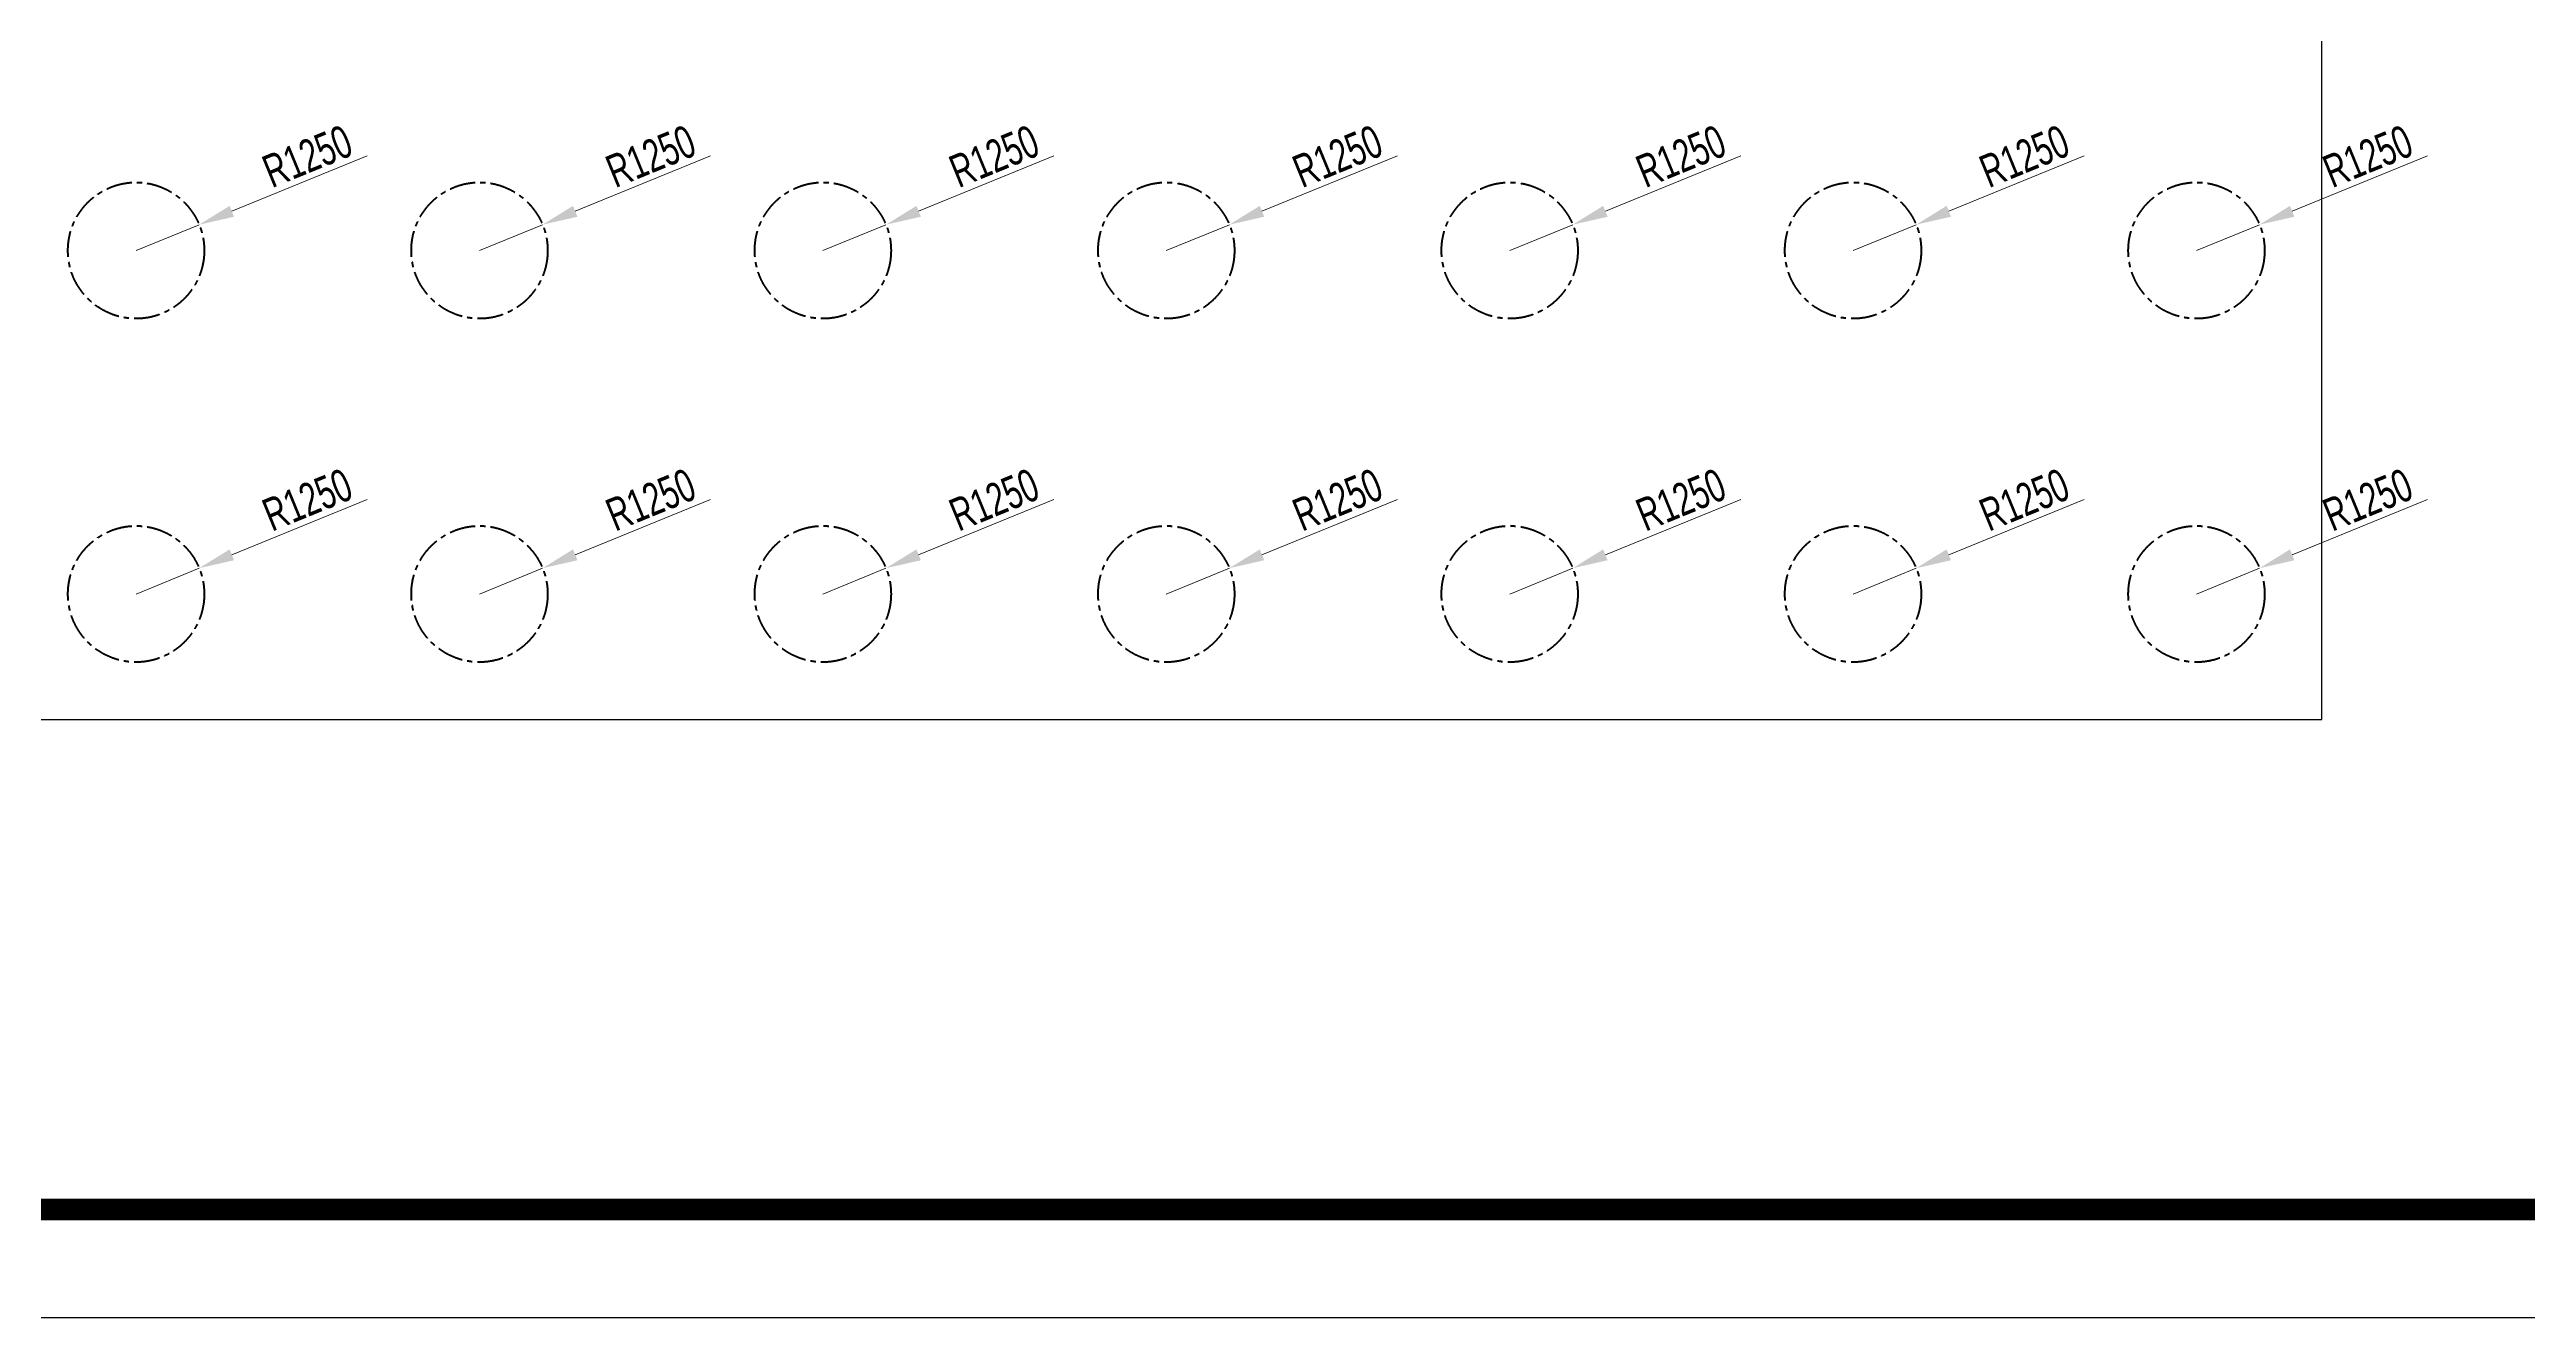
# Model space of a CAD drawing. Header units: millimetres. Extents: x 321435 to 489435, y -71599 to 47189.
# Drawn here: x 365691 to 411133, y -71599 to -48346 of the extents above; entities that cross this region are included whole.
import ezdxf

# ---------------------------------------------------------------- set-up
doc = ezdxf.new("R2010")
doc.units = ezdxf.units.MM
doc.header["$LTSCALE"] = 0.3
doc.header["$PDMODE"] = 34
doc.header["$PDSIZE"] = 5
doc.linetypes.add('CENTER', pattern=[50.8, 31.75, -6.35, 6.35, -6.35])
doc.layers.get('Defpoints').update_dxf_attribs({"lineweight": 50})
doc.layers.add('DIANHUXIAN', color=2, linetype='CENTER', lineweight=50)
doc.layers.add('轮廓线', color=3, linetype='Continuous', lineweight=50)
doc.layers.add('尺寸标注', color=4, linetype='Continuous')
doc.styles.add('CIVIL', font='fsdb_e.shx', dxfattribs={"width": 0.7, "height": 600, "bigfont": 'fsdb.shx'})
doc.dimstyles.new('修改1', dxfattribs={"dimscale": 0.216, "dimtxt": 600, "dimasz": 3000, "dimexe": 1250, "dimexo": 0.625, "dimgap": 500, "dimtad": 1, "dimdec": 0, "dimdsep": 46, "dimtxsty": 'CIVIL', "dimcen": 2.5, "dimclrd": 3, "dimclre": 3, "dimclrt": 3, "dimadec": 0, "dimazin": 0, "dimtfac": 1, "dimtdec": 0, "dimtmove": 1, "dimatfit": 3, "dimfxl": 1, "dimlwd": 18, "dimlwe": 18, "dimarcsym": 0})

# ---------------------------------------------------------------- blocks, each defined once
blk = doc.blocks.new('*D246')
at = {"layer": 'Defpoints', "color": 0, "ltscale": 100, "transparency": 16777216}
for p in [(368436, -57858), (367279, -58332)]:
    blk.add_point(p, dxfattribs=at)
at = {"layer": '轮廓线', "color": 3, "lineweight": 18, "ltscale": 100, "transparency": 16777216}
for p, q in [((371519, -56596), (369035, -57613)), ((367279, -58332), (368436, -57858))]:
    blk.add_line(p, q, dxfattribs=at)
at = {"layer": '轮廓线', "color": 3, "ltscale": 100, "transparency": 16777216}
blk.add_solid([(368995, -57513), (369076, -57713), (368436, -57858)], dxfattribs=at)
at = {"layer": '轮廓线', "color": 3, "ltscale": 100, "transparency": 16777216, "insert": (370423, -56604), "char_height": 600, "attachment_point": 5, "rotation": 22.2579, "style": 'CIVIL'}
blk.add_mtext('R1250', dxfattribs=at)
blk = doc.blocks.new('*D247')
at = {"layer": 'Defpoints', "color": 0, "ltscale": 100, "transparency": 16777216}
for p in [(368436, -51558), (367279, -52032)]:
    blk.add_point(p, dxfattribs=at)
at = {"layer": '轮廓线', "color": 3, "lineweight": 18, "ltscale": 100, "transparency": 16777216}
for p, q in [((371519, -50296), (369035, -51313)), ((367279, -52032), (368436, -51558))]:
    blk.add_line(p, q, dxfattribs=at)
at = {"layer": '轮廓线', "color": 3, "ltscale": 100, "transparency": 16777216}
blk.add_solid([(368995, -51213), (369076, -51413), (368436, -51558)], dxfattribs=at)
at = {"layer": '轮廓线', "color": 3, "ltscale": 100, "transparency": 16777216, "insert": (370423, -50304), "char_height": 600, "attachment_point": 5, "rotation": 22.2579, "style": 'CIVIL'}
blk.add_mtext('R1250', dxfattribs=at)
blk = doc.blocks.new('*D250')
at = {"layer": 'Defpoints', "color": 0, "ltscale": 100, "transparency": 16777216}
for p in [(374736, -57858), (373579, -58332)]:
    blk.add_point(p, dxfattribs=at)
at = {"layer": '轮廓线', "color": 3, "lineweight": 18, "ltscale": 100, "transparency": 16777216}
for p, q in [((377819, -56596), (375335, -57613)), ((373579, -58332), (374736, -57858))]:
    blk.add_line(p, q, dxfattribs=at)
at = {"layer": '轮廓线', "color": 3, "ltscale": 100, "transparency": 16777216}
blk.add_solid([(375295, -57513), (375376, -57713), (374736, -57858)], dxfattribs=at)
at = {"layer": '轮廓线', "color": 3, "ltscale": 100, "transparency": 16777216, "insert": (376723, -56604), "char_height": 600, "attachment_point": 5, "rotation": 22.2579, "style": 'CIVIL'}
blk.add_mtext('R1250', dxfattribs=at)
blk = doc.blocks.new('*D251')
at = {"layer": 'Defpoints', "color": 0, "ltscale": 100, "transparency": 16777216}
for p in [(374736, -51558), (373579, -52032)]:
    blk.add_point(p, dxfattribs=at)
at = {"layer": '轮廓线', "color": 3, "lineweight": 18, "ltscale": 100, "transparency": 16777216}
for p, q in [((377819, -50296), (375335, -51313)), ((373579, -52032), (374736, -51558))]:
    blk.add_line(p, q, dxfattribs=at)
at = {"layer": '轮廓线', "color": 3, "ltscale": 100, "transparency": 16777216}
blk.add_solid([(375295, -51213), (375376, -51413), (374736, -51558)], dxfattribs=at)
at = {"layer": '轮廓线', "color": 3, "ltscale": 100, "transparency": 16777216, "insert": (376723, -50304), "char_height": 600, "attachment_point": 5, "rotation": 22.2579, "style": 'CIVIL'}
blk.add_mtext('R1250', dxfattribs=at)
blk = doc.blocks.new('*D254')
at = {"layer": 'Defpoints', "color": 0, "ltscale": 100, "transparency": 16777216}
for p in [(381036, -57858), (379879, -58332)]:
    blk.add_point(p, dxfattribs=at)
at = {"layer": '轮廓线', "color": 3, "lineweight": 18, "ltscale": 100, "transparency": 16777216}
for p, q in [((384119, -56596), (381635, -57613)), ((379879, -58332), (381036, -57858))]:
    blk.add_line(p, q, dxfattribs=at)
at = {"layer": '轮廓线', "color": 3, "ltscale": 100, "transparency": 16777216}
blk.add_solid([(381595, -57513), (381676, -57713), (381036, -57858)], dxfattribs=at)
at = {"layer": '轮廓线', "color": 3, "ltscale": 100, "transparency": 16777216, "insert": (383023, -56604), "char_height": 600, "attachment_point": 5, "rotation": 22.2579, "style": 'CIVIL'}
blk.add_mtext('R1250', dxfattribs=at)
blk = doc.blocks.new('*D255')
at = {"layer": 'Defpoints', "color": 0, "ltscale": 100, "transparency": 16777216}
for p in [(381036, -51558), (379879, -52032)]:
    blk.add_point(p, dxfattribs=at)
at = {"layer": '轮廓线', "color": 3, "lineweight": 18, "ltscale": 100, "transparency": 16777216}
for p, q in [((384119, -50296), (381635, -51313)), ((379879, -52032), (381036, -51558))]:
    blk.add_line(p, q, dxfattribs=at)
at = {"layer": '轮廓线', "color": 3, "ltscale": 100, "transparency": 16777216}
blk.add_solid([(381595, -51213), (381676, -51413), (381036, -51558)], dxfattribs=at)
at = {"layer": '轮廓线', "color": 3, "ltscale": 100, "transparency": 16777216, "insert": (383023, -50304), "char_height": 600, "attachment_point": 5, "rotation": 22.2579, "style": 'CIVIL'}
blk.add_mtext('R1250', dxfattribs=at)
blk = doc.blocks.new('*D258')
at = {"layer": 'Defpoints', "color": 0, "ltscale": 100, "transparency": 16777216}
for p in [(387336, -57858), (386179, -58332)]:
    blk.add_point(p, dxfattribs=at)
at = {"layer": '轮廓线', "color": 3, "lineweight": 18, "ltscale": 100, "transparency": 16777216}
for p, q in [((390419, -56596), (387935, -57613)), ((386179, -58332), (387336, -57858))]:
    blk.add_line(p, q, dxfattribs=at)
at = {"layer": '轮廓线', "color": 3, "ltscale": 100, "transparency": 16777216}
blk.add_solid([(387895, -57513), (387976, -57713), (387336, -57858)], dxfattribs=at)
at = {"layer": '轮廓线', "color": 3, "ltscale": 100, "transparency": 16777216, "insert": (389323, -56604), "char_height": 600, "attachment_point": 5, "rotation": 22.2579, "style": 'CIVIL'}
blk.add_mtext('R1250', dxfattribs=at)
blk = doc.blocks.new('*D259')
at = {"layer": 'Defpoints', "color": 0, "ltscale": 100, "transparency": 16777216}
for p in [(387336, -51558), (386179, -52032)]:
    blk.add_point(p, dxfattribs=at)
at = {"layer": '轮廓线', "color": 3, "lineweight": 18, "ltscale": 100, "transparency": 16777216}
for p, q in [((390419, -50296), (387935, -51313)), ((386179, -52032), (387336, -51558))]:
    blk.add_line(p, q, dxfattribs=at)
at = {"layer": '轮廓线', "color": 3, "ltscale": 100, "transparency": 16777216}
blk.add_solid([(387895, -51213), (387976, -51413), (387336, -51558)], dxfattribs=at)
at = {"layer": '轮廓线', "color": 3, "ltscale": 100, "transparency": 16777216, "insert": (389323, -50304), "char_height": 600, "attachment_point": 5, "rotation": 22.2579, "style": 'CIVIL'}
blk.add_mtext('R1250', dxfattribs=at)
blk = doc.blocks.new('*D262')
at = {"layer": 'Defpoints', "color": 0, "ltscale": 100, "transparency": 16777216}
for p in [(393636, -57858), (392479, -58332)]:
    blk.add_point(p, dxfattribs=at)
at = {"layer": '轮廓线', "color": 3, "lineweight": 18, "ltscale": 100, "transparency": 16777216}
for p, q in [((396719, -56596), (394235, -57613)), ((392479, -58332), (393636, -57858))]:
    blk.add_line(p, q, dxfattribs=at)
at = {"layer": '轮廓线', "color": 3, "ltscale": 100, "transparency": 16777216}
blk.add_solid([(394195, -57513), (394276, -57713), (393636, -57858)], dxfattribs=at)
at = {"layer": '轮廓线', "color": 3, "ltscale": 100, "transparency": 16777216, "insert": (395623, -56604), "char_height": 600, "attachment_point": 5, "rotation": 22.2579, "style": 'CIVIL'}
blk.add_mtext('R1250', dxfattribs=at)
blk = doc.blocks.new('*D263')
at = {"layer": 'Defpoints', "color": 0, "ltscale": 100, "transparency": 16777216}
for p in [(393636, -51558), (392479, -52032)]:
    blk.add_point(p, dxfattribs=at)
at = {"layer": '轮廓线', "color": 3, "lineweight": 18, "ltscale": 100, "transparency": 16777216}
for p, q in [((396719, -50296), (394235, -51313)), ((392479, -52032), (393636, -51558))]:
    blk.add_line(p, q, dxfattribs=at)
at = {"layer": '轮廓线', "color": 3, "ltscale": 100, "transparency": 16777216}
blk.add_solid([(394195, -51213), (394276, -51413), (393636, -51558)], dxfattribs=at)
at = {"layer": '轮廓线', "color": 3, "ltscale": 100, "transparency": 16777216, "insert": (395623, -50304), "char_height": 600, "attachment_point": 5, "rotation": 22.2579, "style": 'CIVIL'}
blk.add_mtext('R1250', dxfattribs=at)
blk = doc.blocks.new('*D266')
at = {"layer": 'Defpoints', "color": 0, "ltscale": 100, "transparency": 16777216}
for p in [(399936, -57858), (398779, -58332)]:
    blk.add_point(p, dxfattribs=at)
at = {"layer": '轮廓线', "color": 3, "lineweight": 18, "ltscale": 100, "transparency": 16777216}
for p, q in [((403019, -56596), (400535, -57613)), ((398779, -58332), (399936, -57858))]:
    blk.add_line(p, q, dxfattribs=at)
at = {"layer": '轮廓线', "color": 3, "ltscale": 100, "transparency": 16777216}
blk.add_solid([(400495, -57513), (400576, -57713), (399936, -57858)], dxfattribs=at)
at = {"layer": '轮廓线', "color": 3, "ltscale": 100, "transparency": 16777216, "insert": (401923, -56604), "char_height": 600, "attachment_point": 5, "rotation": 22.2579, "style": 'CIVIL'}
blk.add_mtext('R1250', dxfattribs=at)
blk = doc.blocks.new('*D267')
at = {"layer": 'Defpoints', "color": 0, "ltscale": 100, "transparency": 16777216}
for p in [(399936, -51558), (398779, -52032)]:
    blk.add_point(p, dxfattribs=at)
at = {"layer": '轮廓线', "color": 3, "lineweight": 18, "ltscale": 100, "transparency": 16777216}
for p, q in [((403019, -50296), (400535, -51313)), ((398779, -52032), (399936, -51558))]:
    blk.add_line(p, q, dxfattribs=at)
at = {"layer": '轮廓线', "color": 3, "ltscale": 100, "transparency": 16777216}
blk.add_solid([(400495, -51213), (400576, -51413), (399936, -51558)], dxfattribs=at)
at = {"layer": '轮廓线', "color": 3, "ltscale": 100, "transparency": 16777216, "insert": (401923, -50304), "char_height": 600, "attachment_point": 5, "rotation": 22.2579, "style": 'CIVIL'}
blk.add_mtext('R1250', dxfattribs=at)
blk = doc.blocks.new('*D270')
at = {"layer": 'Defpoints', "color": 0, "ltscale": 100, "transparency": 16777216}
for p in [(406236, -57858), (405079, -58332)]:
    blk.add_point(p, dxfattribs=at)
at = {"layer": '轮廓线', "color": 3, "lineweight": 18, "ltscale": 100, "transparency": 16777216}
for p, q in [((409319, -56596), (406835, -57613)), ((405079, -58332), (406236, -57858))]:
    blk.add_line(p, q, dxfattribs=at)
at = {"layer": '轮廓线', "color": 3, "ltscale": 100, "transparency": 16777216}
blk.add_solid([(406795, -57513), (406876, -57713), (406236, -57858)], dxfattribs=at)
at = {"layer": '轮廓线', "color": 3, "ltscale": 100, "transparency": 16777216, "insert": (408223, -56604), "char_height": 600, "attachment_point": 5, "rotation": 22.2579, "style": 'CIVIL'}
blk.add_mtext('R1250', dxfattribs=at)
blk = doc.blocks.new('*D271')
at = {"layer": 'Defpoints', "color": 0, "ltscale": 100, "transparency": 16777216}
for p in [(406236, -51558), (405079, -52032)]:
    blk.add_point(p, dxfattribs=at)
at = {"layer": '轮廓线', "color": 3, "lineweight": 18, "ltscale": 100, "transparency": 16777216}
for p, q in [((409319, -50296), (406835, -51313)), ((405079, -52032), (406236, -51558))]:
    blk.add_line(p, q, dxfattribs=at)
at = {"layer": '轮廓线', "color": 3, "ltscale": 100, "transparency": 16777216}
blk.add_solid([(406795, -51213), (406876, -51413), (406236, -51558)], dxfattribs=at)
at = {"layer": '轮廓线', "color": 3, "ltscale": 100, "transparency": 16777216, "insert": (408223, -50304), "char_height": 600, "attachment_point": 5, "rotation": 22.2579, "style": 'CIVIL'}
blk.add_mtext('R1250', dxfattribs=at)

msp = doc.modelspace()

# ---------------------------------------------------------------- linework, layer by layer
at = {"ltscale": 100}
msp.add_lwpolyline([(352378.9, -60631.8), (407378.9, -60631.8), (407378.9, -37131.8), (352378.9, -37131.8)], close=True, dxfattribs=at)
at = {"layer": 'DIANHUXIAN', "ltscale": 50}
for centre in [(367278.9, -52031.8), (373578.9, -52031.8), (379878.9, -52031.8), (386178.9, -52031.8), (392478.9, -52031.8), (398778.9, -52031.8), (405078.9, -52031.8), (367278.9, -58331.8), (373578.9, -58331.8), (379878.9, -58331.8), (386178.9, -58331.8), (392478.9, -58331.8), (398778.9, -58331.8), (405078.9, -58331.8)]:
    msp.add_circle(centre, 1250, dxfattribs=at)
at = {"layer": '尺寸标注', "color": 7}
msp.add_lwpolyline([(321434.7, -71599.4), (489434.7, -71599.4), (489434.7, 47188.5), (321434.7, 47188.5)], close=True, dxfattribs=at)
at = {"layer": '轮廓线', "color": 7, "const_width": 400}
msp.add_lwpolyline([(331333.7, -69619.6), (487454.9, -69619.6), (487454.9, 45208.7), (331333.7, 45208.7)], close=True, dxfattribs=at)

# ---------------------------------------------------------------- dimensions: what is measured, and where the dimension line sits
at = {"layer": '轮廓线', "ltscale": 100}
for center, mpoint, picture, middle in [((367278.9, -52031.8), (368435.7, -51558.3), '*D247', (370422.8, -50304.2)), ((373578.9, -52031.8), (374735.7, -51558.3), '*D251', (376722.8, -50304.2)), ((379878.9, -52031.8), (381035.7, -51558.3), '*D255', (383022.8, -50304.2)), ((386178.9, -52031.8), (387335.7, -51558.3), '*D259', (389322.8, -50304.2)), ((392478.9, -52031.8), (393635.7, -51558.3), '*D263', (395622.8, -50304.2)), ((398778.9, -52031.8), (399935.7, -51558.3), '*D267', (401922.8, -50304.2)), ((405078.9, -52031.8), (406235.7, -51558.3), '*D271', (408222.8, -50304.2)), ((367278.9, -58331.8), (368435.7, -57858.3), '*D246', (370422.8, -56604.2)), ((373578.9, -58331.8), (374735.7, -57858.3), '*D250', (376722.8, -56604.2)), ((379878.9, -58331.8), (381035.7, -57858.3), '*D254', (383022.8, -56604.2)), ((386178.9, -58331.8), (387335.7, -57858.3), '*D258', (389322.8, -56604.2)), ((392478.9, -58331.8), (393635.7, -57858.3), '*D262', (395622.8, -56604.2)), ((398778.9, -58331.8), (399935.7, -57858.3), '*D266', (401922.8, -56604.2)), ((405078.9, -58331.8), (406235.7, -57858.3), '*D270', (408222.8, -56604.2))]:
    dim = msp.add_radius_dim(center=center, mpoint=mpoint, dimstyle='修改1', override={"dimfxl": 1.5}, dxfattribs=at)
    dim.commit()
    dim.dimension.update_dxf_attribs({"geometry": picture, "text_midpoint": middle})

doc.saveas('drawing.dxf')
